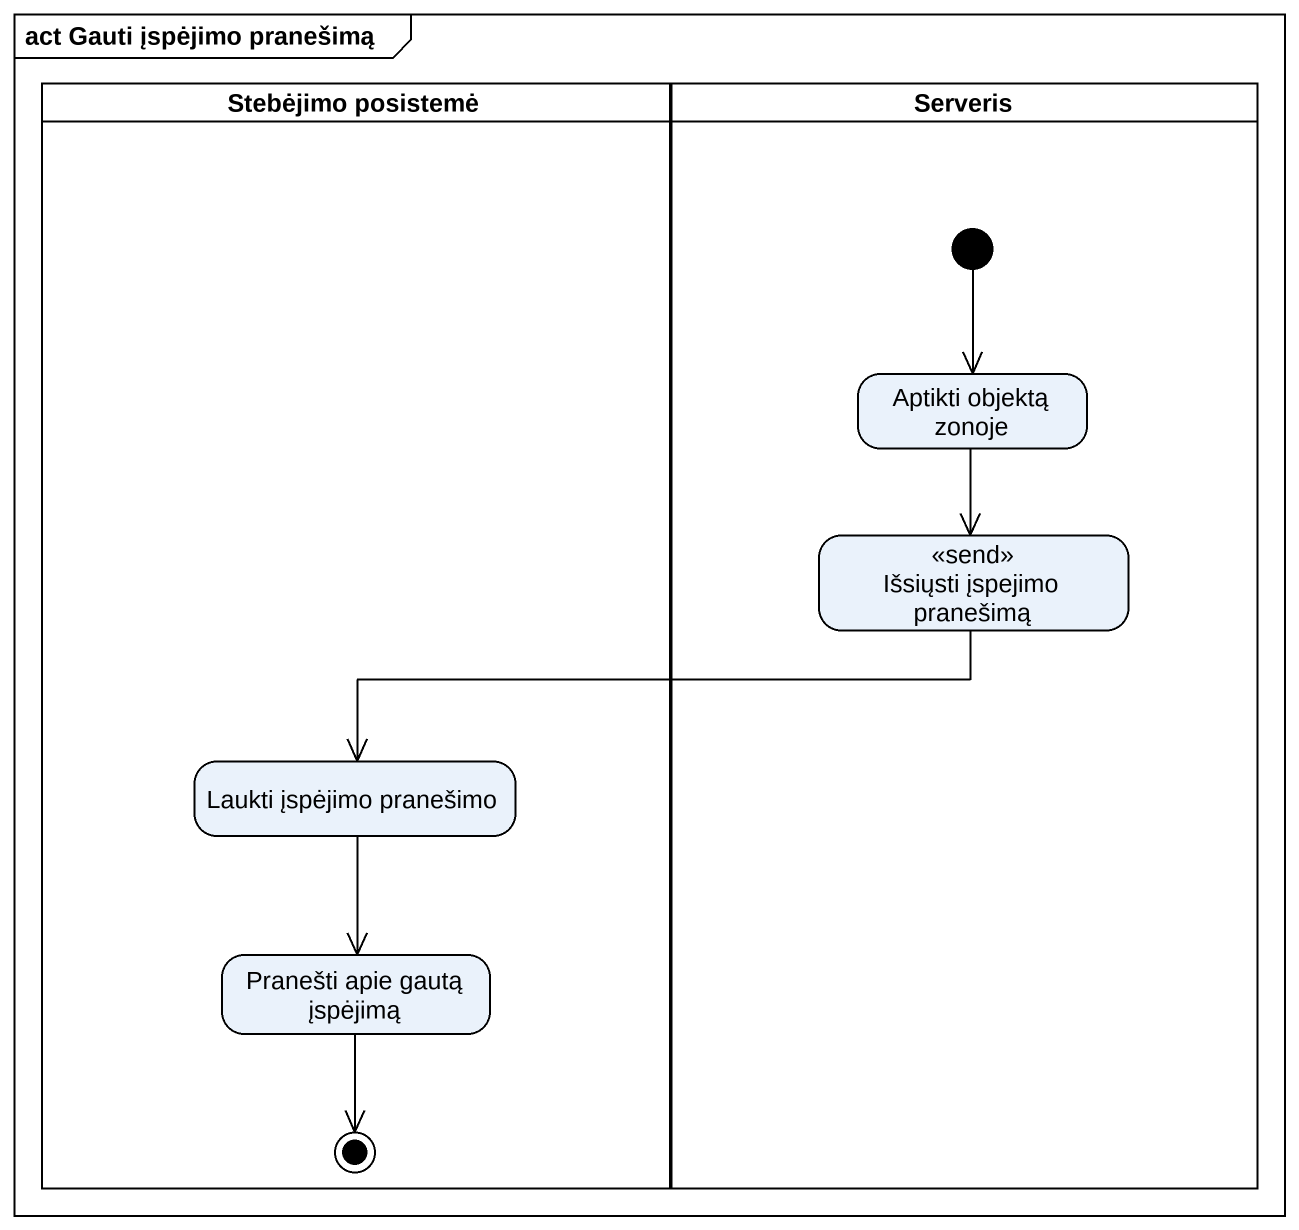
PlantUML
@startuml
mainframe act Gauti įspėjimo pranešimą
hide empty description
state "Stebėjimo posistemė" as Stebėjimo_posistemė <<partition>> {
  state "Laukti įspėjimo pranešimo" as Laukti_įspėjimo_pranešimo
  state "Pranešti apie gautą įspėjimą" as Pranešti_apie_gautą_įspėjimą
  Pranešti_apie_gautą_įspėjimą --> [*]
}
state Serveris <<partition>> {
  state "Aptikti objektą zonoje" as Aptikti_objektą_zonoje
  state "Išsiųsti įspejimo pranešimą" as Išsiųsti_įspejimo_pranešimą <<send>>
  [*] --> Aptikti_objektą_zonoje
}
Aptikti_objektą_zonoje --> Išsiųsti_įspejimo_pranešimą
Išsiųsti_įspejimo_pranešimą -left-> Laukti_įspėjimo_pranešimo
Laukti_įspėjimo_pranešimo --> Pranešti_apie_gautą_įspėjimą
@enduml
